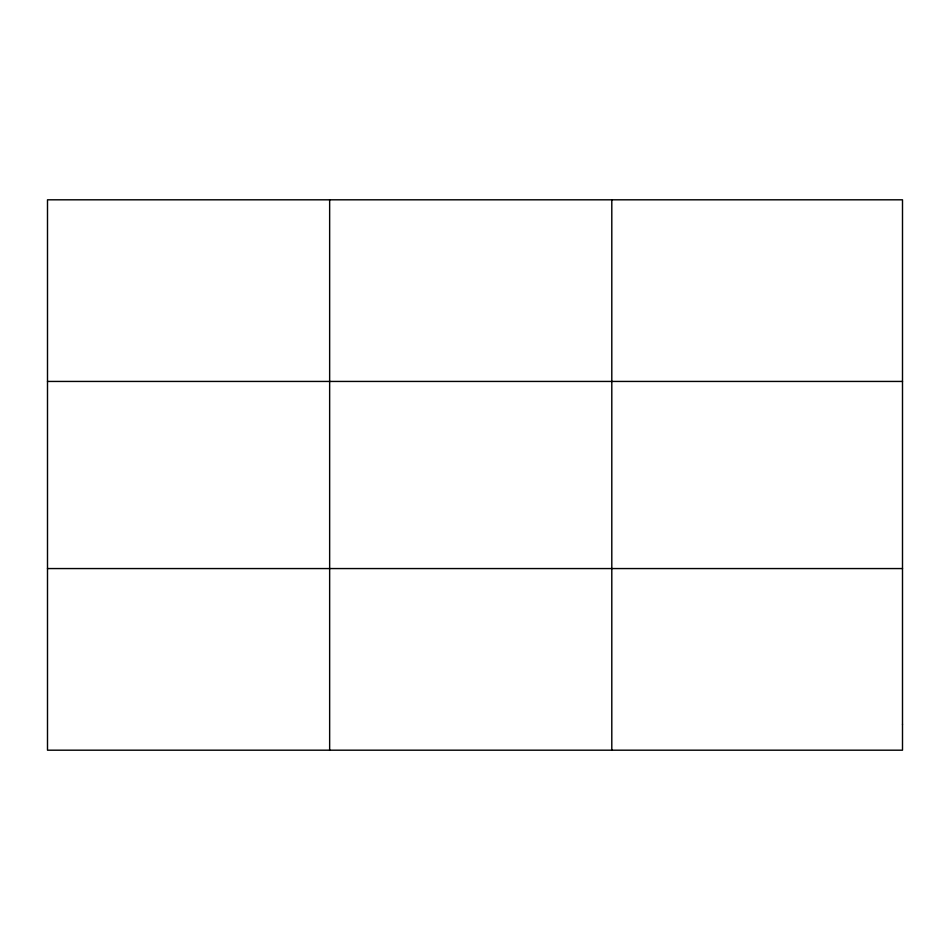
<?xml version="1.0" encoding="UTF-8"?>
<svg xmlns="http://www.w3.org/2000/svg" width="950" height="950" viewBox="0 0 950 950"><rect width="100%" height="100%" fill="white"/><g stroke="black" fill="none" stroke-linecap="round" stroke-linejoin="round"><path stroke-width="1.43" d="M329.65 750.191L329.65 199.809M611.8 750.191L611.8 199.809M47.5 381.437L902.5 381.437M47.5 568.563L902.5 568.563M902.5 724.244L902.5 750.191L47.5 750.191L47.5 199.809L902.5 199.809L902.5 724.244"/></g></svg>
